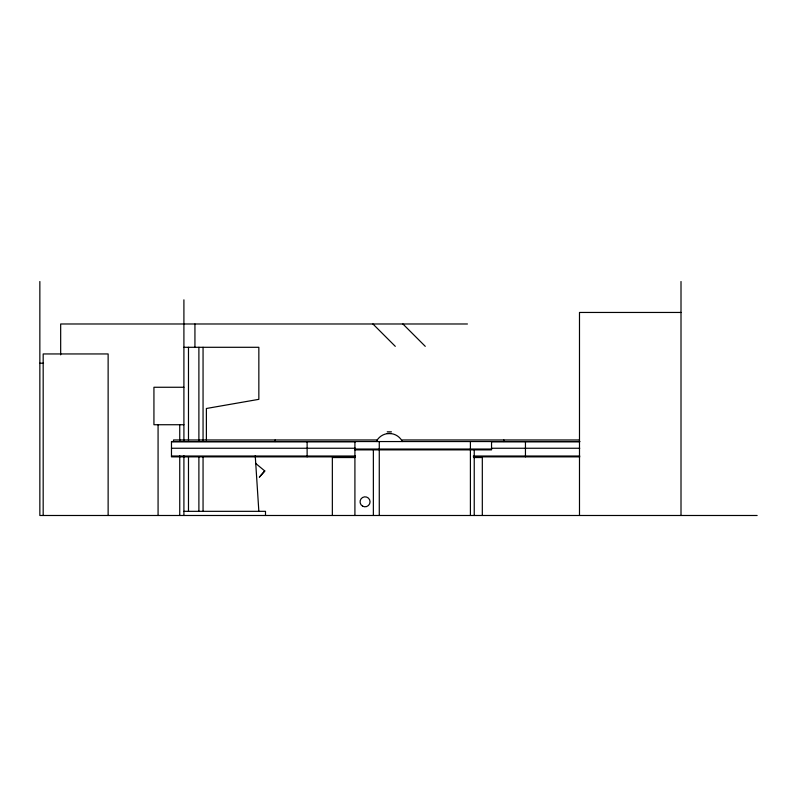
<?xml version="1.0" encoding="UTF-8"?>
<svg xmlns="http://www.w3.org/2000/svg" width="797" height="797" viewBox="0 0 797 797"><rect width="100%" height="100%" fill="white"/><g stroke="black" fill="none" stroke-linecap="round" stroke-linejoin="round"><path stroke-width="1.2" d="M255.538 463.306L264.783 470.967L259.344 477.214L259.882 476.467M260.38 475.859L264.783 470.967M681.007 312.454L579.489 312.454L579.489 515.49M467.431 323.981L60.672 323.981L60.672 354.844M183.908 347.293L258.846 347.293L258.846 399.337L206.383 408.492L206.383 440.163M39.85 363.213L43.526 363.213M183.908 387.262L153.931 387.262L153.931 424.731L183.908 424.731M387.252 431.835L391.417 431.835M387.252 433.498L391.417 433.498M579.429 439.964L402.266 439.964L402.266 441.548M579.758 441.548L171.475 441.548L171.475 456.86L355.502 456.86M171.475 441.757L355.502 441.737M491.689 441.737L579.758 441.737M171.475 448.253L355.502 448.253M491.689 448.253L579.758 448.253M354.914 449.04L491.54 449.04M354.914 449.877L491.54 449.877L491.54 441.548M171.475 456.023L355.502 456.023M473.348 456.023L579.758 456.023M473.348 456.86L579.758 456.86M354.914 457.538L332.349 457.538L332.349 515.49M473.637 457.538L482.315 457.538L482.315 515.49M183.908 511.325L265.501 511.325L265.501 515.49M757.15 515.49L39.85 515.49L39.85 281.51M402.893 323.981L425.269 346.346M372.916 323.981L395.292 346.346M255.249 455.764L258.846 511.325M681.007 281.51L681.007 515.49M525.452 441.548L525.452 456.86M503.853 439.964L503.853 441.548M474.235 449.877L474.235 515.49M470.409 441.548L470.409 449.04M470.409 449.877L470.409 515.49M379.272 441.548L379.272 449.04M379.272 449.877L379.272 515.49M376.712 441.548L376.712 439.964L173.537 439.964L173.537 441.548M373.365 449.877L373.365 515.49M354.914 441.548L354.914 515.49M307.124 441.548L307.124 456.86M275.124 439.964L275.124 441.548M203.056 347.293L203.056 440.492M203.056 456.651L203.056 511.325M198.891 347.293L198.891 440.492M198.891 456.651L198.891 511.325M194.936 323.981L194.936 347.502M188.481 347.293L188.481 440.492M188.481 456.651L188.481 511.325M183.908 299.831L183.908 440.89M183.908 455.764L183.908 515.49M179.743 424.731L179.743 440.89M179.743 455.814L179.743 515.49M158.075 424.731L158.075 515.49M108.133 515.49L108.133 353.948L43.177 353.948L43.177 515.49M376.712 440.781A14.575 14.575 0 0 1 401.947 440.781M362.565 506.135A4.991 4.991 0 0 0 370.057 501.811A4.991 4.991 0 0 0 362.565 497.487A4.991 4.991 0 0 0 362.565 506.135"/></g></svg>
